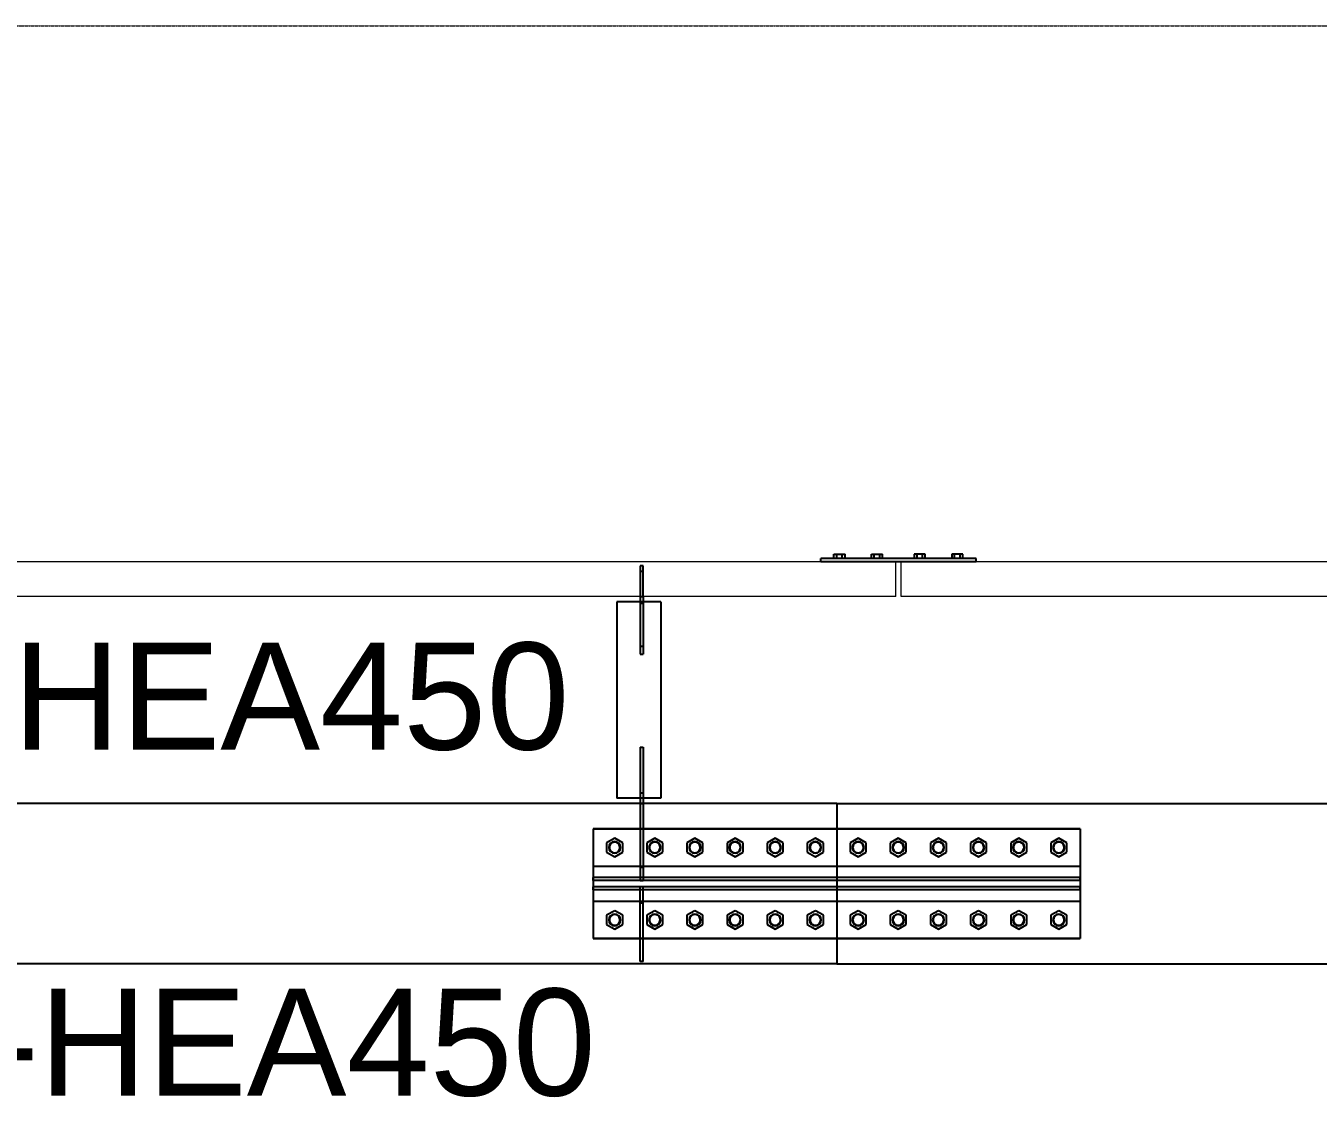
# Model space of a CAD drawing. Header units: millimetres. Extents: x -158 to 97215, y -53820 to 8373.
# Drawn here: x 59718 to 62133, y -27207 to -25205 of the extents above; entities that cross this region are included whole.
import ezdxf
from ezdxf.enums import TextEntityAlignment as Align

# ---------------------------------------------------------------- set-up
doc = ezdxf.new("R2010")
doc.units = ezdxf.units.MM
doc.header["$LTSCALE"] = 0.8
doc.linetypes.add('Grid Line', pattern=[3.33375, 1.905, -0.47625, 0.47625, -0.47625])
for name, color, linetype, lineweight in [('0-1', 7, 'Continuous', 5), ('E_EJES-1', 8, 'Grid Line', 9), ('E_TEXTO', 3, 'Continuous', 9)]:
    doc.layers.add(name, color=color, linetype=linetype, lineweight=lineweight)
doc.layers.add('VIGAS', color=8, linetype='Continuous')
doc.styles.add('VERDANA', font='arial.ttf')

msp = doc.modelspace()

# ---------------------------------------------------------------- linework, layer by layer
at = {"color": 1, "linetype": 'Continuous'}
for centre, radius, start, end in [((60818.3, -26740.1), 11, 360, 180), ((60818.3, -26740.1), 10, 120, 300), ((60818.3, -26740.1), 10, 300, 120), ((60893.3, -26740.1), 11, 360, 180), ((60893.3, -26740.1), 10, 120, 300), ((60893.3, -26740.1), 10, 300, 120), ((60968.3, -26740.1), 11, 360, 180), ((60968.3, -26740.1), 10, 120, 300), ((60968.3, -26740.1), 10, 300, 120), ((61043.3, -26740.1), 11, 360, 180), ((61043.3, -26740.1), 10, 120, 300), ((61043.3, -26740.1), 10, 300, 120), ((61118.3, -26740.1), 11, 360, 180), ((61118.3, -26740.1), 10, 120, 300), ((61118.3, -26740.1), 10, 300, 120), ((61193.3, -26740.1), 11, 360, 180), ((61193.3, -26740.1), 10, 120, 300), ((61193.3, -26740.1), 10, 300, 120), ((61273.3, -26740.1), 11, 360, 180), ((61273.3, -26740.1), 10, 120, 300), ((61273.3, -26740.1), 10, 300, 120), ((61348.3, -26740.1), 11, 360, 180), ((61348.3, -26740.1), 10, 120, 300), ((61348.3, -26740.1), 10, 300, 120), ((61423.3, -26740.1), 11, 360, 180), ((61423.3, -26740.1), 10, 120, 300), ((61423.3, -26740.1), 10, 300, 120), ((61498.3, -26740.1), 11, 360, 180), ((61498.3, -26740.1), 10, 120, 300), ((61498.3, -26740.1), 10, 300, 120), ((61573.3, -26740.1), 11, 360, 180), ((61573.3, -26740.1), 10, 120, 300), ((61573.3, -26740.1), 10, 300, 120), ((61648.3, -26740.1), 11, 360, 180), ((61648.3, -26740.1), 10, 120, 300), ((61648.3, -26740.1), 10, 300, 120), ((60818.3, -26740.1), 11, 180, 360), ((60893.3, -26740.1), 11, 180, 360), ((60968.3, -26740.1), 11, 180, 360), ((61043.3, -26740.1), 11, 180, 360), ((61118.3, -26740.1), 11, 180, 360), ((61193.3, -26740.1), 11, 180, 360), ((61273.3, -26740.1), 11, 180, 360), ((61348.3, -26740.1), 11, 180, 360), ((61423.3, -26740.1), 11, 180, 360), ((61498.3, -26740.1), 11, 180, 360), ((61573.3, -26740.1), 11, 180, 360), ((61648.3, -26740.1), 11, 180, 360), ((60818.3, -26875.6), 11, 360, 180), ((60818.3, -26875.6), 11, 180, 360), ((60818.3, -26875.6), 10, 120, 300), ((60818.3, -26875.6), 10, 300, 120), ((60893.3, -26875.6), 11, 360, 180), ((60893.3, -26875.6), 11, 180, 360), ((60893.3, -26875.6), 10, 120, 300), ((60893.3, -26875.6), 10, 300, 120), ((60968.3, -26875.6), 11, 360, 180), ((60968.3, -26875.6), 11, 180, 360), ((60968.3, -26875.6), 10, 120, 300), ((60968.3, -26875.6), 10, 300, 120), ((61043.3, -26875.6), 11, 360, 180), ((61043.3, -26875.6), 11, 180, 360), ((61043.3, -26875.6), 10, 120, 300), ((61043.3, -26875.6), 10, 300, 120), ((61118.3, -26875.6), 11, 360, 180), ((61118.3, -26875.6), 11, 180, 360), ((61118.3, -26875.6), 10, 120, 300), ((61118.3, -26875.6), 10, 300, 120), ((61193.3, -26875.6), 11, 360, 180), ((61193.3, -26875.6), 11, 180, 360), ((61193.3, -26875.6), 10, 120, 300), ((61193.3, -26875.6), 10, 300, 120), ((61273.3, -26875.6), 11, 360, 180), ((61273.3, -26875.6), 11, 180, 360), ((61273.3, -26875.6), 10, 120, 300), ((61273.3, -26875.6), 10, 300, 120), ((61348.3, -26875.6), 11, 360, 180), ((61348.3, -26875.6), 11, 180, 360), ((61348.3, -26875.6), 10, 120, 300), ((61348.3, -26875.6), 10, 300, 120), ((61423.3, -26875.6), 11, 360, 180), ((61423.3, -26875.6), 11, 180, 360), ((61423.3, -26875.6), 10, 120, 300), ((61423.3, -26875.6), 10, 300, 120), ((61498.3, -26875.6), 11, 360, 180), ((61498.3, -26875.6), 11, 180, 360), ((61498.3, -26875.6), 10, 120, 300), ((61498.3, -26875.6), 10, 300, 120), ((61573.3, -26875.6), 11, 360, 180), ((61573.3, -26875.6), 11, 180, 360), ((61573.3, -26875.6), 10, 120, 300), ((61573.3, -26875.6), 10, 300, 120), ((61648.3, -26875.6), 11, 360, 180), ((61648.3, -26875.6), 11, 180, 360), ((61648.3, -26875.6), 10, 120, 300), ((61648.3, -26875.6), 10, 300, 120)]:
    msp.add_arc(centre, radius, start, end, dxfattribs=at)
at = {"layer": '0-1', "color": 8}
for p, q in [((61343.5, -26206.2), (58883.3, -26206.2)), ((61343.5, -26271.2), (61343.5, -26206.2)), ((73343.5, -26206.2), (61353.5, -26206.2)), ((61353.5, -26271.2), (61353.5, -26206.2)), ((61343.5, -26271.2), (58883.3, -26271.2)), ((73343.5, -26271.2), (61353.5, -26271.2))]:
    msp.add_line(p, q, dxfattribs=at)
at = {"layer": 'E_EJES-1'}
msp.add_line((2836.9, -25204.7), (96315.4, -25204.7), dxfattribs=at)
at = {"layer": 'VIGAS'}
for p, q in [((61493.5, -26200.2), (61203.5, -26200.2)), ((61203.5, -26206.2), (61203.5, -26200.2)), ((61228.1, -26200.2), (61228.1, -26192.2)), ((61228.1, -26192.2), (61248.8, -26192.2)), ((61233.3, -26200.2), (61233.3, -26192.2)), ((61243.6, -26200.2), (61243.6, -26192.2)), ((61248.8, -26200.2), (61248.8, -26192.2)), ((61298.1, -26200.2), (61298.1, -26192.2)), ((61298.1, -26192.2), (61318.8, -26192.2)), ((61303.3, -26200.2), (61303.3, -26192.2)), ((61313.6, -26200.2), (61313.6, -26192.2)), ((61318.8, -26200.2), (61318.8, -26192.2)), ((61398.8, -26192.2), (61378.1, -26192.2)), ((61378.1, -26192.2), (61378.1, -26200.2)), ((61383.3, -26200.2), (61383.3, -26192.2)), ((61393.6, -26200.2), (61393.6, -26192.2)), ((61398.8, -26200.2), (61398.8, -26192.2)), ((61468.8, -26192.2), (61448.1, -26192.2)), ((61448.1, -26192.2), (61448.1, -26200.2)), ((61453.3, -26200.2), (61453.3, -26192.2)), ((61463.6, -26200.2), (61463.6, -26192.2)), ((61468.8, -26200.2), (61468.8, -26192.2)), ((61493.5, -26206.2), (61493.5, -26200.2)), ((60871.8, -26213.7), (60865.8, -26213.7)), ((60865.8, -26213.7), (60865.8, -26271.2)), ((60865.8, -26223.7), (60871.8, -26223.7)), ((60871.8, -26271.2), (60871.8, -26213.7)), ((61343.5, -26206.2), (61203.5, -26206.2)), ((61353.5, -26206.2), (61343.5, -26206.2)), ((61493.5, -26206.2), (61353.5, -26206.2)), ((60865.8, -26271.2), (60865.8, -26281.2)), ((60865.8, -26271.2), (60871.8, -26271.2)), ((60871.8, -26271.2), (60871.8, -26281.2)), ((60904.3, -26281.2), (60822.3, -26281.2)), ((60822.3, -26281.2), (60822.3, -26647.8)), ((60865.8, -26281.2), (60865.8, -26378.7)), ((60865.8, -26283.7), (60871.8, -26283.7)), ((60871.8, -26281.2), (60871.8, -26378.7)), ((60904.3, -26281.2), (60904.3, -26647.8)), ((60865.8, -26363.7), (60871.8, -26363.7)), ((60865.8, -26378.7), (60871.8, -26378.7)), ((60865.8, -26552.8), (60865.8, -26647.8)), ((60865.8, -26552.8), (60871.8, -26552.8)), ((60871.8, -26552.8), (60871.8, -26647.8)), ((61233.3, -26657.8), (59038.2, -26657.8)), ((60904.3, -26647.8), (60822.3, -26647.8)), ((60865.8, -26637.8), (60871.8, -26637.8)), ((60865.8, -26647.8), (60865.8, -26657.8)), ((60865.8, -26657.8), (60865.8, -26802.1)), ((60865.8, -26657.8), (60871.8, -26657.8)), ((60871.8, -26647.8), (60871.8, -26657.8)), ((60871.8, -26657.8), (60871.8, -26802.1)), ((61233.3, -26657.8), (61233.3, -26705.1)), ((61233.3, -26657.8), (73233.3, -26657.9)), ((61233.3, -26657.8), (61233.3, -26705.1)), ((61688.3, -26705.1), (60778.3, -26705.1)), ((60778.3, -26705.1), (60778.3, -26910.6)), ((60778.3, -26705.1), (60778.3, -26775.1)), ((60778.3, -26705.1), (61688.3, -26705.1)), ((60778.3, -26705.1), (60778.3, -26775.1)), ((60778.3, -26705.1), (61688.3, -26705.1)), ((61688.3, -26705.1), (60778.3, -26705.1)), ((60778.3, -26705.1), (60778.3, -26910.6)), ((61233.3, -26705.1), (61233.3, -26910.6)), ((61233.3, -26705.1), (61233.3, -26910.6)), ((61688.3, -26705.1), (61688.3, -26910.6)), ((61688.3, -26705.1), (61688.3, -26775.1)), ((61688.3, -26705.1), (61688.3, -26775.1)), ((61688.3, -26705.1), (61688.3, -26910.6)), ((60818.3, -26722.8), (60803.3, -26731.4)), ((60803.3, -26731.4), (60803.3, -26748.8)), ((60833.3, -26731.4), (60818.3, -26722.8)), ((60833.3, -26748.8), (60833.3, -26731.4)), ((60893.3, -26722.8), (60878.3, -26731.4)), ((60878.3, -26731.4), (60878.3, -26748.8)), ((60908.3, -26731.4), (60893.3, -26722.8)), ((60908.3, -26748.8), (60908.3, -26731.4)), ((60968.3, -26722.8), (60953.3, -26731.4)), ((60953.3, -26731.4), (60953.3, -26748.8)), ((60983.3, -26731.4), (60968.3, -26722.8)), ((60983.3, -26748.8), (60983.3, -26731.4)), ((61043.3, -26722.8), (61028.3, -26731.4)), ((61028.3, -26731.4), (61028.3, -26748.8)), ((61058.3, -26731.4), (61043.3, -26722.8)), ((61058.3, -26748.8), (61058.3, -26731.4)), ((61118.3, -26722.8), (61103.3, -26731.4)), ((61103.3, -26731.4), (61103.3, -26748.8)), ((61133.3, -26731.4), (61118.3, -26722.8)), ((61133.3, -26748.8), (61133.3, -26731.4)), ((61193.3, -26722.8), (61178.3, -26731.4)), ((61178.3, -26731.4), (61178.3, -26748.8)), ((61208.3, -26731.4), (61193.3, -26722.8)), ((61208.3, -26748.8), (61208.3, -26731.4)), ((61273.3, -26722.8), (61258.3, -26731.4)), ((61258.3, -26731.4), (61258.3, -26748.8)), ((61288.3, -26731.4), (61273.3, -26722.8)), ((61288.3, -26748.8), (61288.3, -26731.4)), ((61348.3, -26722.8), (61333.3, -26731.4)), ((61333.3, -26731.4), (61333.3, -26748.8)), ((61363.3, -26731.4), (61348.3, -26722.8)), ((61363.3, -26748.8), (61363.3, -26731.4)), ((61423.3, -26722.8), (61408.3, -26731.4)), ((61408.3, -26731.4), (61408.3, -26748.8)), ((61438.3, -26731.4), (61423.3, -26722.8)), ((61438.3, -26748.8), (61438.3, -26731.4)), ((61498.3, -26722.8), (61483.3, -26731.4)), ((61483.3, -26731.4), (61483.3, -26748.8)), ((61513.3, -26731.4), (61498.3, -26722.8)), ((61513.3, -26748.8), (61513.3, -26731.4)), ((61573.3, -26722.8), (61558.3, -26731.4)), ((61558.3, -26731.4), (61558.3, -26748.8)), ((61588.3, -26731.4), (61573.3, -26722.8)), ((61588.3, -26748.8), (61588.3, -26731.4)), ((61648.3, -26722.8), (61633.3, -26731.4)), ((61633.3, -26731.4), (61633.3, -26748.8)), ((61663.3, -26731.4), (61648.3, -26722.8)), ((61663.3, -26748.8), (61663.3, -26731.4)), ((60803.3, -26748.8), (60818.3, -26757.4)), ((60818.3, -26757.4), (60833.3, -26748.8)), ((60878.3, -26748.8), (60893.3, -26757.4)), ((60893.3, -26757.4), (60908.3, -26748.8)), ((60953.3, -26748.8), (60968.3, -26757.4)), ((60968.3, -26757.4), (60983.3, -26748.8)), ((61028.3, -26748.8), (61043.3, -26757.4)), ((61043.3, -26757.4), (61058.3, -26748.8)), ((61103.3, -26748.8), (61118.3, -26757.4)), ((61118.3, -26757.4), (61133.3, -26748.8)), ((61178.3, -26748.8), (61193.3, -26757.4)), ((61193.3, -26757.4), (61208.3, -26748.8)), ((61258.3, -26748.8), (61273.3, -26757.4)), ((61273.3, -26757.4), (61288.3, -26748.8)), ((61333.3, -26748.8), (61348.3, -26757.4)), ((61348.3, -26757.4), (61363.3, -26748.8)), ((61408.3, -26748.8), (61423.3, -26757.4)), ((61423.3, -26757.4), (61438.3, -26748.8)), ((61483.3, -26748.8), (61498.3, -26757.4)), ((61498.3, -26757.4), (61513.3, -26748.8)), ((61558.3, -26748.8), (61573.3, -26757.4)), ((61573.3, -26757.4), (61588.3, -26748.8)), ((61633.3, -26748.8), (61648.3, -26757.4)), ((61648.3, -26757.4), (61663.3, -26748.8)), ((60778.3, -26775.1), (61688.3, -26775.1)), ((60778.3, -26775.1), (61688.3, -26775.1)), ((60865.8, -26777.1), (60871.8, -26777.1)), ((61688.3, -26796.1), (60778.3, -26796.1)), ((60778.3, -26802.1), (60778.3, -26796.1)), ((61688.3, -26802.1), (60778.3, -26802.1)), ((60865.8, -26802.1), (60871.8, -26802.1)), ((61688.3, -26802.1), (61688.3, -26796.1)), ((61688.3, -26813.6), (60778.3, -26813.6)), ((60778.3, -26819.6), (60778.3, -26813.6)), ((61688.3, -26819.6), (60778.3, -26819.6)), ((60871.8, -26813.6), (60865.8, -26813.6)), ((60865.8, -26953.6), (60865.8, -26813.6)), ((60871.8, -26953.6), (60871.8, -26813.6)), ((61688.3, -26819.6), (61688.3, -26813.6)), ((60778.3, -26840.6), (60778.3, -26910.6)), ((60778.3, -26840.6), (61688.3, -26840.6)), ((60778.3, -26840.6), (60778.3, -26910.6)), ((60778.3, -26840.6), (61688.3, -26840.6)), ((60865.8, -26843.6), (60871.8, -26843.6)), ((61688.3, -26840.6), (61688.3, -26910.6)), ((61688.3, -26840.6), (61688.3, -26910.6)), ((60818.3, -26858.3), (60803.3, -26866.9)), ((60803.3, -26866.9), (60803.3, -26884.3)), ((60833.3, -26866.9), (60818.3, -26858.3)), ((60833.3, -26884.3), (60833.3, -26866.9)), ((60893.3, -26858.3), (60878.3, -26866.9)), ((60878.3, -26866.9), (60878.3, -26884.3)), ((60908.3, -26866.9), (60893.3, -26858.3)), ((60908.3, -26884.3), (60908.3, -26866.9)), ((60968.3, -26858.3), (60953.3, -26866.9)), ((60953.3, -26866.9), (60953.3, -26884.3)), ((60983.3, -26866.9), (60968.3, -26858.3)), ((60983.3, -26884.3), (60983.3, -26866.9)), ((61043.3, -26858.3), (61028.3, -26866.9)), ((61028.3, -26866.9), (61028.3, -26884.3)), ((61058.3, -26866.9), (61043.3, -26858.3)), ((61058.3, -26884.3), (61058.3, -26866.9)), ((61118.3, -26858.3), (61103.3, -26866.9)), ((61103.3, -26866.9), (61103.3, -26884.3)), ((61133.3, -26866.9), (61118.3, -26858.3)), ((61133.3, -26884.3), (61133.3, -26866.9)), ((61193.3, -26858.3), (61178.3, -26866.9)), ((61178.3, -26866.9), (61178.3, -26884.3)), ((61208.3, -26866.9), (61193.3, -26858.3)), ((61208.3, -26884.3), (61208.3, -26866.9)), ((61273.3, -26858.3), (61258.3, -26866.9)), ((61258.3, -26866.9), (61258.3, -26884.3)), ((61288.3, -26866.9), (61273.3, -26858.3)), ((61288.3, -26884.3), (61288.3, -26866.9)), ((61348.3, -26858.3), (61333.3, -26866.9)), ((61333.3, -26866.9), (61333.3, -26884.3)), ((61363.3, -26866.9), (61348.3, -26858.3)), ((61363.3, -26884.3), (61363.3, -26866.9)), ((61423.3, -26858.3), (61408.3, -26866.9)), ((61408.3, -26866.9), (61408.3, -26884.3)), ((61438.3, -26866.9), (61423.3, -26858.3)), ((61438.3, -26884.3), (61438.3, -26866.9)), ((61498.3, -26858.3), (61483.3, -26866.9)), ((61483.3, -26866.9), (61483.3, -26884.3)), ((61513.3, -26866.9), (61498.3, -26858.3)), ((61513.3, -26884.3), (61513.3, -26866.9)), ((61573.3, -26858.3), (61558.3, -26866.9)), ((61558.3, -26866.9), (61558.3, -26884.3)), ((61588.3, -26866.9), (61573.3, -26858.3)), ((61588.3, -26884.3), (61588.3, -26866.9)), ((61648.3, -26858.3), (61633.3, -26866.9)), ((61633.3, -26866.9), (61633.3, -26884.3)), ((61663.3, -26866.9), (61648.3, -26858.3)), ((61663.3, -26884.3), (61663.3, -26866.9)), ((60803.3, -26884.3), (60818.3, -26892.9)), ((60818.3, -26892.9), (60833.3, -26884.3)), ((60878.3, -26884.3), (60893.3, -26892.9)), ((60893.3, -26892.9), (60908.3, -26884.3)), ((60953.3, -26884.3), (60968.3, -26892.9)), ((60968.3, -26892.9), (60983.3, -26884.3)), ((61028.3, -26884.3), (61043.3, -26892.9)), ((61043.3, -26892.9), (61058.3, -26884.3)), ((61103.3, -26884.3), (61118.3, -26892.9)), ((61118.3, -26892.9), (61133.3, -26884.3)), ((61178.3, -26884.3), (61193.3, -26892.9)), ((61193.3, -26892.9), (61208.3, -26884.3)), ((61258.3, -26884.3), (61273.3, -26892.9)), ((61273.3, -26892.9), (61288.3, -26884.3)), ((61333.3, -26884.3), (61348.3, -26892.9)), ((61348.3, -26892.9), (61363.3, -26884.3)), ((61408.3, -26884.3), (61423.3, -26892.9)), ((61423.3, -26892.9), (61438.3, -26884.3)), ((61483.3, -26884.3), (61498.3, -26892.9)), ((61498.3, -26892.9), (61513.3, -26884.3)), ((61558.3, -26884.3), (61573.3, -26892.9)), ((61573.3, -26892.9), (61588.3, -26884.3)), ((61633.3, -26884.3), (61648.3, -26892.9)), ((61648.3, -26892.9), (61663.3, -26884.3)), ((61688.3, -26910.6), (60778.3, -26910.6)), ((60778.3, -26910.6), (61688.3, -26910.6)), ((60778.3, -26910.6), (61688.3, -26910.6)), ((61688.3, -26910.6), (60778.3, -26910.6)), ((61233.3, -26910.6), (61233.3, -26957.8)), ((61233.3, -26910.6), (61233.3, -26957.8)), ((61233.3, -26957.8), (59038.2, -26957.8)), ((60871.8, -26953.6), (60865.8, -26953.6)), ((61233.3, -26957.8), (73233.3, -26957.9))]:
    msp.add_line(p, q, dxfattribs=at)

# ---------------------------------------------------------------- texts
at = {"layer": 'E_TEXTO', "style": 'VERDANA'}
for s, p in [('b/147-HEA450', (59817.5, -26557.3)), ('b/35-HEA450', (59944.6, -27204))]:
    msp.add_text(s, height=200, dxfattribs=at).set_placement(p, align=Align.CENTER)

doc.saveas('drawing.dxf')
